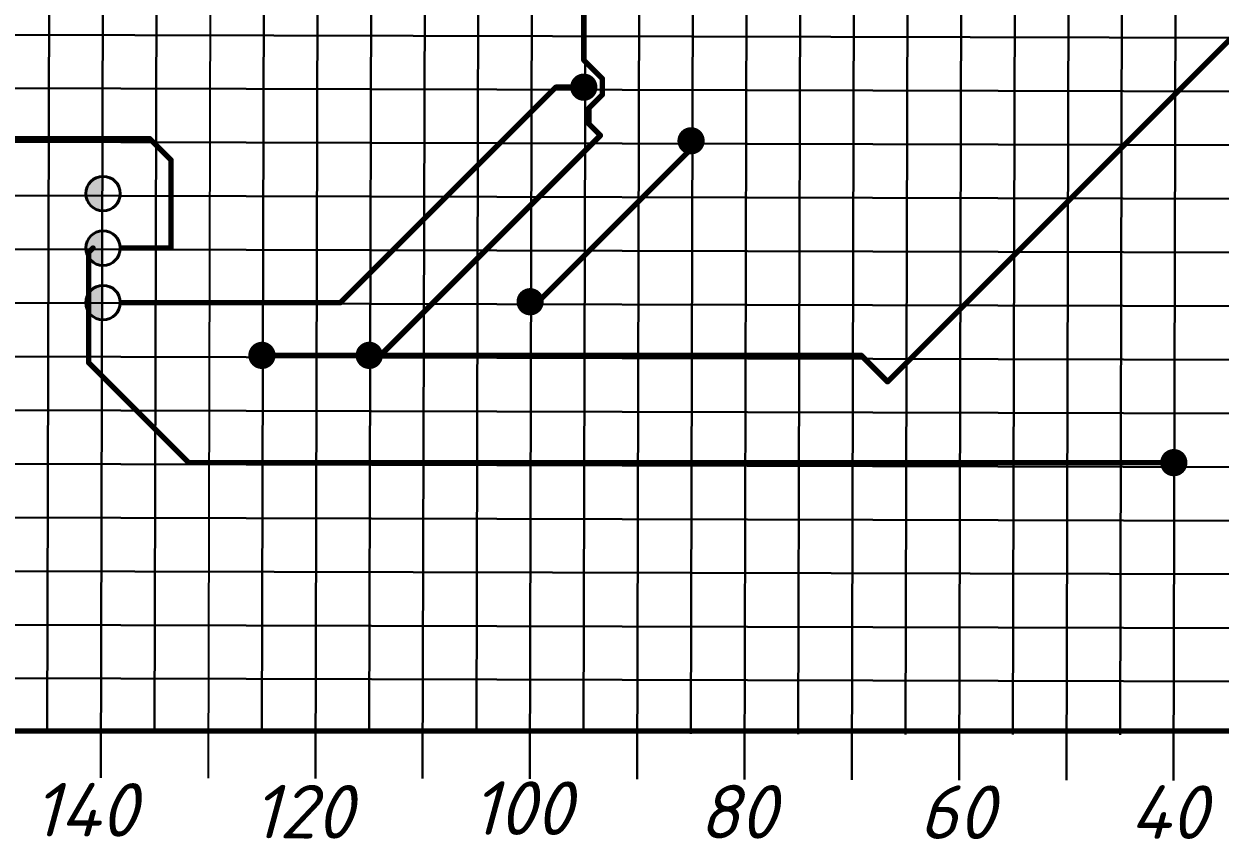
# Model space of a CAD drawing. Header units: millimetres. Extents: x -1529 to 2898, y -1337 to 2183.
# Drawn here: x 1731.9 to 1871.2, y -1061.7 to -966.7 of the extents above; entities that cross this region are included whole.
import ezdxf

# ---------------------------------------------------------------- set-up
doc = ezdxf.new("R2010")
doc.units = ezdxf.units.MM
doc.layers.get('0').update_dxf_attribs({"lineweight": 40})
doc.layers.add('2-тонкие', color=141, linetype='Continuous', lineweight=30)
doc.layers.add('TopOverlay', color=2, linetype='Continuous')
doc.styles.add('стиль1', font='isocpeui.ttf')

msp = doc.modelspace()

# ---------------------------------------------------------------- hatches: boundary and pattern name
at = {"layer": '2-тонкие', "true_color": 0xffffff}
h = msp.add_hatch(color=7, dxfattribs=at)
h.dxf.hatch_style = 1
h.paths.add_polyline_path([(1740.994, -984.442, 0.4007649), (1739.075, -986.451, 0.0138001), (1739.078, -986.562), (1740.988, -986.567)])
h = msp.add_hatch(color=7, dxfattribs=at)
h.dxf.hatch_style = 1
h.paths.add_polyline_path([(1740.988, -986.567), (1739.078, -986.562, 0.3833407), (1740.983, -988.46)])
h = msp.add_hatch(color=7, dxfattribs=at)
h.dxf.hatch_style = 1
h.paths.add_polyline_path([(1740.994, -990.792, 0.4007649), (1739.075, -992.801, 0.0138001), (1739.078, -992.912), (1740.988, -992.917)])
h = msp.add_hatch(color=7, dxfattribs=at)
h.dxf.hatch_style = 1
h.paths.add_polyline_path([(1740.988, -992.917), (1739.078, -992.912, 0.3833407), (1740.983, -994.81)])
h = msp.add_hatch(color=7, dxfattribs=at)
h.dxf.hatch_style = 1
h.paths.add_polyline_path([(1740.994, -997.142, 0.4007649), (1739.075, -999.151, 0.0138001), (1739.078, -999.262), (1740.988, -999.267)])
h = msp.add_hatch(color=7, dxfattribs=at)
h.dxf.hatch_style = 1
h.paths.add_polyline_path([(1740.988, -999.267), (1739.078, -999.262, 0.3833407), (1740.983, -1001.16)])

# ---------------------------------------------------------------- linework, layer by layer
at = {"color": 0, "lineweight": 70}
msp.add_line((1672.105, -1049.051), (1915.855, -1049.051), dxfattribs=at)
at = {"color": 0}
for centre in [(1741.087, -986.451), (1741.087, -992.801), (1741.087, -999.151)]:
    msp.add_circle(centre, 2.011, dxfattribs=at)
at = {"layer": '2-тонкие', "color": 0}
for p, q in [((1734.588, -1049.198), (1735.24, -799.051)), ((1741.497, -799.051), (1740.831, -1054.523)), ((1747.088, -1049.23), (1747.741, -799.051)), ((1759.588, -1049.263), (1760.241, -799.051)), ((1766.498, -799.051), (1765.831, -1054.589)), ((1772.741, -799.051), (1772.088, -1049.296)), ((1778.331, -1054.621), (1778.998, -799.051)), ((1785.241, -799.051), (1784.588, -1049.328)), ((1790.831, -1054.654), (1791.498, -799.051)), ((1797.741, -799.051), (1797.088, -1049.361)), ((1803.331, -1054.686), (1803.998, -799.051)), ((1810.241, -799.051), (1809.588, -1049.393)), ((1816.498, -799.051), (1815.831, -1054.719)), ((1822.088, -1049.426), (1822.741, -799.051)), ((1828.998, -799.051), (1828.331, -1054.751)), ((1834.588, -1049.458), (1835.241, -799.051)), ((1841.498, -799.051), (1840.831, -1054.784)), ((1847.088, -1049.491), (1847.741, -799.051)), ((1853.998, -799.051), (1853.331, -1054.817)), ((1860.241, -799.051), (1859.588, -1049.524)), ((1865.831, -1054.849), (1866.498, -799.051)), ((1672.105, -967.785), (1915.855, -968.42)), ((1921.033, -974.684), (1672.105, -974.035)), ((1915.855, -980.92), (1672.105, -980.285)), ((1672.105, -986.535), (1921.001, -987.184)), ((1915.855, -993.42), (1672.105, -992.785)), ((1672.105, -999.035), (1920.968, -999.684)), ((1915.855, -1005.92), (1672.105, -1005.285)), ((1920.936, -1012.183), (1672.105, -1011.535)), ((1672.105, -1017.785), (1915.855, -1018.42)), ((1920.903, -1024.683), (1672.105, -1024.035)), ((1672.129, -1030.285), (1915.855, -1030.92)), ((1903.377, -1037.161), (1684.594, -1036.567)), ((1915.846, -1043.42), (1672.097, -1042.785))]:
    msp.add_line(p, q, dxfattribs=at)
at = {"layer": 'TopOverlay', "color": 0}
msp.add_line((1753.997, -799.051), (1753.331, -1054.556), dxfattribs=at)
for points, const_width in [([(1797.105, -970.881), (1797.105, -936.551)], 0.635), ([(1898.074, -942.801), (1832.502, -1008.373)], 0.635), ([(1799.26, -973.036), (1797.105, -970.881)], 0.635), ([(1799.26, -974.944), (1799.26, -973.036)], 0.635), ([(1793.862, -974.051), (1768.762, -999.151)], 0.635), ([(1797.105, -974.051), (1793.862, -974.051)], 0.635), ([(1796.787, -973.734), (1796.47, -973.734)], 0.127), ([(1796.787, -974.051), (1796.47, -973.734)], 0.127), ([(1796.787, -974.051), (1796.47, -974.369)], 0.127), ([(1797.105, -973.416), (1796.787, -973.734)], 0.127), ([(1797.422, -973.734), (1797.105, -973.416)], 0.127), ([(1797.74, -973.734), (1797.422, -974.051)], 0.127), ([(1797.74, -973.734), (1797.422, -973.734)], 0.127), ([(1797.74, -974.369), (1797.422, -974.051)], 0.127), ([(1796.787, -974.369), (1796.47, -974.369)], 0.127), ([(1797.105, -974.686), (1796.787, -974.369)], 0.127), ([(1797.422, -974.369), (1797.105, -974.686)], 0.127), ([(1797.74, -974.369), (1797.422, -974.369)], 0.127), ([(1799.26, -974.944), (1797.7, -976.504)], 0.635), ([(1797.7, -978.338), (1797.7, -976.504)], 0.635), ([(1799.037, -979.675), (1797.7, -978.338)], 0.635), ([(1746.523, -980.052), (1692.167, -980.052)], 0.635), ([(1748.999, -982.529), (1746.523, -980.052)], 0.635), ([(1799.037, -979.675), (1773.411, -1005.301)], 0.635), ([(1809.605, -979.666), (1809.287, -979.984)], 0.127), ([(1809.922, -979.984), (1809.605, -979.666)], 0.127), ([(1809.605, -981.232), (1791.786, -999.051)], 0.635), ([(1809.287, -979.984), (1808.97, -979.984)], 0.127), ([(1809.287, -980.301), (1808.97, -979.984)], 0.127), ([(1809.287, -980.301), (1808.97, -980.619)], 0.127), ([(1809.287, -980.619), (1808.97, -980.619)], 0.127), ([(1809.605, -980.936), (1809.287, -980.619)], 0.127), ([(1809.605, -981.232), (1809.605, -980.301)], 0.635), ([(1809.922, -980.619), (1809.605, -980.936)], 0.127), ([(1810.24, -979.984), (1809.922, -980.301)], 0.127), ([(1810.24, -979.984), (1809.922, -979.984)], 0.127), ([(1810.24, -980.619), (1809.922, -980.301)], 0.127), ([(1810.24, -980.619), (1809.922, -980.619)], 0.127), ([(1748.999, -992.801), (1748.999, -982.529)], 0.635), ([(1739.919, -992.801), (1739.411, -993.309)], 0.635), ([(1739.411, -1006.151), (1739.411, -993.309)], 0.635), ([(1749.158, -992.801), (1743.098, -992.801)], 0.635), ([(1768.762, -999.151), (1743.098, -999.151)], 0.635), ([(1790.537, -998.734), (1790.22, -998.734)], 0.127), ([(1790.537, -999.051), (1790.22, -998.734)], 0.127), ([(1790.537, -999.051), (1790.22, -999.369)], 0.127), ([(1790.537, -999.369), (1790.22, -999.369)], 0.127), ([(1790.855, -998.416), (1790.537, -998.734)], 0.127), ([(1790.855, -999.686), (1790.537, -999.369)], 0.127), ([(1791.786, -999.051), (1790.855, -999.051)], 0.635), ([(1791.172, -998.734), (1790.855, -998.416)], 0.127), ([(1791.172, -999.369), (1790.855, -999.686)], 0.127), ([(1791.49, -998.734), (1791.172, -999.051)], 0.127), ([(1791.49, -998.734), (1791.172, -998.734)], 0.127), ([(1791.49, -999.369), (1791.172, -999.051)], 0.127), ([(1791.49, -999.369), (1791.172, -999.369)], 0.127), ([(1759.605, -1004.666), (1759.287, -1004.984)], 0.127), ([(1759.922, -1004.984), (1759.605, -1004.666)], 0.127), ([(1772.105, -1004.666), (1771.787, -1004.984)], 0.127), ([(1772.422, -1004.984), (1772.105, -1004.666)], 0.127), ([(1751.061, -1017.801), (1739.411, -1006.151)], 0.635), ([(1759.287, -1004.984), (1758.97, -1004.984)], 0.127), ([(1759.287, -1005.301), (1758.97, -1004.984)], 0.127), ([(1759.287, -1005.301), (1758.97, -1005.619)], 0.127), ([(1759.287, -1005.619), (1758.97, -1005.619)], 0.127), ([(1759.605, -1005.936), (1759.287, -1005.619)], 0.127), ([(1772.105, -1005.301), (1759.605, -1005.301)], 0.635), ([(1759.922, -1005.619), (1759.605, -1005.936)], 0.127), ([(1760.24, -1004.984), (1759.922, -1005.301)], 0.127), ([(1760.24, -1004.984), (1759.922, -1004.984)], 0.127), ([(1760.24, -1005.619), (1759.922, -1005.301)], 0.127), ([(1760.24, -1005.619), (1759.922, -1005.619)], 0.127), ([(1771.787, -1004.984), (1771.47, -1004.984)], 0.127), ([(1771.787, -1005.301), (1771.47, -1004.984)], 0.127), ([(1771.787, -1005.301), (1771.47, -1005.619)], 0.127), ([(1771.787, -1005.619), (1771.47, -1005.619)], 0.127), ([(1772.105, -1005.936), (1771.787, -1005.619)], 0.127), ([(1773.411, -1005.301), (1772.105, -1005.301)], 0.635), ([(1772.422, -1005.619), (1772.105, -1005.936)], 0.127), ([(1772.74, -1004.984), (1772.422, -1005.301)], 0.127), ([(1772.74, -1004.984), (1772.422, -1004.984)], 0.127), ([(1772.74, -1005.619), (1772.422, -1005.301)], 0.127), ([(1772.74, -1005.619), (1772.422, -1005.619)], 0.127), ([(1829.43, -1005.301), (1773.411, -1005.301)], 0.635), ([(1832.502, -1008.373), (1829.43, -1005.301)], 0.635), ([(1865.537, -1017.484), (1865.22, -1017.484)], 0.127), ([(1865.537, -1017.801), (1865.22, -1017.484)], 0.127), ([(1865.855, -1017.166), (1865.537, -1017.484)], 0.127), ([(1866.172, -1017.484), (1865.855, -1017.166)], 0.127), ([(1866.49, -1017.484), (1866.172, -1017.801)], 0.127), ([(1866.49, -1017.484), (1866.172, -1017.484)], 0.127), ([(1865.855, -1017.801), (1751.061, -1017.801)], 0.635), ([(1865.537, -1017.801), (1865.22, -1018.119)], 0.127), ([(1865.537, -1018.119), (1865.22, -1018.119)], 0.127), ([(1865.855, -1018.436), (1865.537, -1018.119)], 0.127), ([(1866.172, -1018.119), (1865.855, -1018.436)], 0.127), ([(1866.49, -1018.119), (1866.172, -1017.801)], 0.127), ([(1866.49, -1018.119), (1866.172, -1018.119)], 0.127)]:
    msp.add_lwpolyline(points, dxfattribs=dict(at, const_width=const_width))
for points, const_width in [([(1797.264, -970.881, -1), (1796.946, -970.881, -1)], 0.318), ([(1797.264, -970.881, -1), (1796.946, -970.881, -1)], 0.318), ([(1797.899, -974.051, -1), (1796.311, -974.051, -1)], 1.587), ([(1799.419, -973.036, -1), (1799.101, -973.036, -1)], 0.318), ([(1799.419, -973.036, -1), (1799.101, -973.036, -1)], 0.318), ([(1794.021, -974.051, -1), (1793.704, -974.051, -1)], 0.318), ([(1794.021, -974.051, -1), (1793.704, -974.051, -1)], 0.318), ([(1797.549, -974.051, -1), (1796.66, -974.051, -1)], 0.889), ([(1796.502, -973.734, -1), (1796.438, -973.734, -1)], 0.0635), ([(1796.502, -973.734, -1), (1796.438, -973.734, -1)], 0.0635), ([(1796.819, -973.734, -1), (1796.756, -973.734, -1)], 0.0635), ([(1796.819, -973.734, -1), (1796.756, -973.734, -1)], 0.0635), ([(1796.819, -974.051, -1), (1796.756, -974.051, -1)], 0.0635), ([(1796.819, -974.051, -1), (1796.756, -974.051, -1)], 0.0635), ([(1797.264, -974.051, -1), (1796.946, -974.051, -1)], 0.318), ([(1797.137, -973.416, -1), (1797.073, -973.416, -1)], 0.0635), ([(1797.137, -973.416, -1), (1797.073, -973.416, -1)], 0.0635), ([(1797.454, -973.734, -1), (1797.391, -973.734, -1)], 0.0635), ([(1797.454, -973.734, -1), (1797.391, -973.734, -1)], 0.0635), ([(1797.454, -974.051, -1), (1797.391, -974.051, -1)], 0.0635), ([(1797.454, -974.051, -1), (1797.391, -974.051, -1)], 0.0635), ([(1797.772, -973.734, -1), (1797.708, -973.734, -1)], 0.0635), ([(1797.772, -973.734, -1), (1797.708, -973.734, -1)], 0.0635), ([(1796.502, -974.369, -1), (1796.438, -974.369, -1)], 0.0635), ([(1796.502, -974.369, -1), (1796.438, -974.369, -1)], 0.0635), ([(1796.819, -974.369, -1), (1796.756, -974.369, -1)], 0.0635), ([(1796.819, -974.369, -1), (1796.756, -974.369, -1)], 0.0635), ([(1797.137, -974.686, -1), (1797.073, -974.686, -1)], 0.0635), ([(1797.137, -974.686, -1), (1797.073, -974.686, -1)], 0.0635), ([(1797.454, -974.369, -1), (1797.391, -974.369, -1)], 0.0635), ([(1797.454, -974.369, -1), (1797.391, -974.369, -1)], 0.0635), ([(1797.772, -974.369, -1), (1797.708, -974.369, -1)], 0.0635), ([(1797.772, -974.369, -1), (1797.708, -974.369, -1)], 0.0635), ([(1799.419, -974.944, -1), (1799.101, -974.944, -1)], 0.318), ([(1799.419, -974.944, -1), (1799.101, -974.944, -1)], 0.318), ([(1797.859, -976.504, -1), (1797.541, -976.504, -1)], 0.318), ([(1797.859, -976.504, -1), (1797.541, -976.504, -1)], 0.318), ([(1797.859, -978.338, -1), (1797.541, -978.338, -1)], 0.318), ([(1797.859, -978.338, -1), (1797.541, -978.338, -1)], 0.318), ([(1746.682, -980.052, -1), (1746.364, -980.052, -1)], 0.318), ([(1746.682, -980.052, -1), (1746.364, -980.052, -1)], 0.318), ([(1799.196, -979.675, -1), (1798.879, -979.675, -1)], 0.318), ([(1799.196, -979.675, -1), (1798.879, -979.675, -1)], 0.318), ([(1810.399, -980.301, -1), (1808.811, -980.301, -1)], 1.587), ([(1810.049, -980.301, -1), (1809.16, -980.301, -1)], 0.889), ([(1809.637, -979.666, -1), (1809.573, -979.666, -1)], 0.0635), ([(1809.637, -979.666, -1), (1809.573, -979.666, -1)], 0.0635), ([(1809.002, -979.984, -1), (1808.938, -979.984, -1)], 0.0635), ([(1809.002, -979.984, -1), (1808.938, -979.984, -1)], 0.0635), ([(1809.002, -980.619, -1), (1808.938, -980.619, -1)], 0.0635), ([(1809.002, -980.619, -1), (1808.938, -980.619, -1)], 0.0635), ([(1809.319, -979.984, -1), (1809.256, -979.984, -1)], 0.0635), ([(1809.319, -979.984, -1), (1809.256, -979.984, -1)], 0.0635), ([(1809.319, -980.301, -1), (1809.256, -980.301, -1)], 0.0635), ([(1809.319, -980.301, -1), (1809.256, -980.301, -1)], 0.0635), ([(1809.319, -980.619, -1), (1809.256, -980.619, -1)], 0.0635), ([(1809.319, -980.619, -1), (1809.256, -980.619, -1)], 0.0635), ([(1809.764, -980.301, -1), (1809.446, -980.301, -1)], 0.318), ([(1809.764, -981.232, -1), (1809.446, -981.232, -1)], 0.318), ([(1809.764, -981.232, -1), (1809.446, -981.232, -1)], 0.318), ([(1809.637, -980.936, -1), (1809.573, -980.936, -1)], 0.0635), ([(1809.637, -980.936, -1), (1809.573, -980.936, -1)], 0.0635), ([(1809.954, -979.984, -1), (1809.891, -979.984, -1)], 0.0635), ([(1809.954, -979.984, -1), (1809.891, -979.984, -1)], 0.0635), ([(1809.954, -980.301, -1), (1809.891, -980.301, -1)], 0.0635), ([(1809.954, -980.301, -1), (1809.891, -980.301, -1)], 0.0635), ([(1809.954, -980.619, -1), (1809.891, -980.619, -1)], 0.0635), ([(1809.954, -980.619, -1), (1809.891, -980.619, -1)], 0.0635), ([(1810.272, -979.984, -1), (1810.208, -979.984, -1)], 0.0635), ([(1810.272, -979.984, -1), (1810.208, -979.984, -1)], 0.0635), ([(1810.272, -980.619, -1), (1810.208, -980.619, -1)], 0.0635), ([(1810.272, -980.619, -1), (1810.208, -980.619, -1)], 0.0635), ([(1749.158, -982.529, -1), (1748.841, -982.529, -1)], 0.318), ([(1749.158, -982.529, -1), (1748.841, -982.529, -1)], 0.318), ([(1739.57, -993.309, -1), (1739.252, -993.309, -1)], 0.318), ([(1739.57, -993.309, -1), (1739.252, -993.309, -1)], 0.318), ([(1740.078, -992.801, -1), (1739.76, -992.801, -1)], 0.318), ([(1740.078, -992.801, -1), (1739.76, -992.801, -1)], 0.318), ([(1749.158, -992.801, -1), (1748.841, -992.801, -1)], 0.318), ([(1749.158, -992.801, -1), (1748.841, -992.801, -1)], 0.318), ([(1791.649, -999.051, -1), (1790.061, -999.051, -1)], 1.587), ([(1744.389, -999.151, -1), (1744.071, -999.151, -1)], 0.318), ([(1768.921, -999.151, -1), (1768.604, -999.151, -1)], 0.318), ([(1768.921, -999.151, -1), (1768.604, -999.151, -1)], 0.318), ([(1791.299, -999.051, -1), (1790.41, -999.051, -1)], 0.889), ([(1790.252, -998.734, -1), (1790.188, -998.734, -1)], 0.0635), ([(1790.252, -998.734, -1), (1790.188, -998.734, -1)], 0.0635), ([(1790.252, -999.369, -1), (1790.188, -999.369, -1)], 0.0635), ([(1790.252, -999.369, -1), (1790.188, -999.369, -1)], 0.0635), ([(1790.569, -998.734, -1), (1790.506, -998.734, -1)], 0.0635), ([(1790.569, -998.734, -1), (1790.506, -998.734, -1)], 0.0635), ([(1790.569, -999.051, -1), (1790.506, -999.051, -1)], 0.0635), ([(1790.569, -999.051, -1), (1790.506, -999.051, -1)], 0.0635), ([(1790.569, -999.369, -1), (1790.506, -999.369, -1)], 0.0635), ([(1790.569, -999.369, -1), (1790.506, -999.369, -1)], 0.0635), ([(1791.014, -999.051, -1), (1790.696, -999.051, -1)], 0.318), ([(1790.887, -998.416, -1), (1790.823, -998.416, -1)], 0.0635), ([(1790.887, -998.416, -1), (1790.823, -998.416, -1)], 0.0635), ([(1791.204, -998.734, -1), (1791.141, -998.734, -1)], 0.0635), ([(1791.204, -998.734, -1), (1791.141, -998.734, -1)], 0.0635), ([(1791.204, -999.051, -1), (1791.141, -999.051, -1)], 0.0635), ([(1791.204, -999.051, -1), (1791.141, -999.051, -1)], 0.0635), ([(1791.204, -999.369, -1), (1791.141, -999.369, -1)], 0.0635), ([(1791.204, -999.369, -1), (1791.141, -999.369, -1)], 0.0635), ([(1791.522, -998.734, -1), (1791.458, -998.734, -1)], 0.0635), ([(1791.522, -998.734, -1), (1791.458, -998.734, -1)], 0.0635), ([(1791.522, -999.369, -1), (1791.458, -999.369, -1)], 0.0635), ([(1791.522, -999.369, -1), (1791.458, -999.369, -1)], 0.0635), ([(1791.945, -999.051, -1), (1791.627, -999.051, -1)], 0.318), ([(1791.945, -999.051, -1), (1791.627, -999.051, -1)], 0.318), ([(1790.887, -999.686, -1), (1790.823, -999.686, -1)], 0.0635), ([(1790.887, -999.686, -1), (1790.823, -999.686, -1)], 0.0635), ([(1760.399, -1005.301, -1), (1758.811, -1005.301, -1)], 1.587), ([(1760.049, -1005.301, -1), (1759.16, -1005.301, -1)], 0.889), ([(1759.637, -1004.666, -1), (1759.573, -1004.666, -1)], 0.0635), ([(1759.637, -1004.666, -1), (1759.573, -1004.666, -1)], 0.0635), ([(1772.899, -1005.301, -1), (1771.311, -1005.301, -1)], 1.587), ([(1772.549, -1005.301, -1), (1771.66, -1005.301, -1)], 0.889), ([(1772.137, -1004.666, -1), (1772.073, -1004.666, -1)], 0.0635), ([(1772.137, -1004.666, -1), (1772.073, -1004.666, -1)], 0.0635), ([(1739.57, -1006.151, -1), (1739.252, -1006.151, -1)], 0.318), ([(1739.57, -1006.151, -1), (1739.252, -1006.151, -1)], 0.318), ([(1759.002, -1004.984, -1), (1758.938, -1004.984, -1)], 0.0635), ([(1759.002, -1004.984, -1), (1758.938, -1004.984, -1)], 0.0635), ([(1759.002, -1005.619, -1), (1758.938, -1005.619, -1)], 0.0635), ([(1759.002, -1005.619, -1), (1758.938, -1005.619, -1)], 0.0635), ([(1759.319, -1004.984, -1), (1759.256, -1004.984, -1)], 0.0635), ([(1759.319, -1004.984, -1), (1759.256, -1004.984, -1)], 0.0635), ([(1759.319, -1005.301, -1), (1759.256, -1005.301, -1)], 0.0635), ([(1759.319, -1005.301, -1), (1759.256, -1005.301, -1)], 0.0635), ([(1759.319, -1005.619, -1), (1759.256, -1005.619, -1)], 0.0635), ([(1759.319, -1005.619, -1), (1759.256, -1005.619, -1)], 0.0635), ([(1759.764, -1005.301, -1), (1759.446, -1005.301, -1)], 0.318), ([(1759.637, -1005.936, -1), (1759.573, -1005.936, -1)], 0.0635), ([(1759.637, -1005.936, -1), (1759.573, -1005.936, -1)], 0.0635), ([(1759.954, -1004.984, -1), (1759.891, -1004.984, -1)], 0.0635), ([(1759.954, -1004.984, -1), (1759.891, -1004.984, -1)], 0.0635), ([(1759.954, -1005.301, -1), (1759.891, -1005.301, -1)], 0.0635), ([(1759.954, -1005.301, -1), (1759.891, -1005.301, -1)], 0.0635), ([(1759.954, -1005.619, -1), (1759.891, -1005.619, -1)], 0.0635), ([(1759.954, -1005.619, -1), (1759.891, -1005.619, -1)], 0.0635), ([(1760.272, -1004.984, -1), (1760.208, -1004.984, -1)], 0.0635), ([(1760.272, -1004.984, -1), (1760.208, -1004.984, -1)], 0.0635), ([(1760.272, -1005.619, -1), (1760.208, -1005.619, -1)], 0.0635), ([(1760.272, -1005.619, -1), (1760.208, -1005.619, -1)], 0.0635), ([(1771.502, -1004.984, -1), (1771.438, -1004.984, -1)], 0.0635), ([(1771.502, -1004.984, -1), (1771.438, -1004.984, -1)], 0.0635), ([(1771.502, -1005.619, -1), (1771.438, -1005.619, -1)], 0.0635), ([(1771.502, -1005.619, -1), (1771.438, -1005.619, -1)], 0.0635), ([(1771.819, -1004.984, -1), (1771.756, -1004.984, -1)], 0.0635), ([(1771.819, -1004.984, -1), (1771.756, -1004.984, -1)], 0.0635), ([(1771.819, -1005.301, -1), (1771.756, -1005.301, -1)], 0.0635), ([(1771.819, -1005.301, -1), (1771.756, -1005.301, -1)], 0.0635), ([(1771.819, -1005.619, -1), (1771.756, -1005.619, -1)], 0.0635), ([(1771.819, -1005.619, -1), (1771.756, -1005.619, -1)], 0.0635), ([(1772.264, -1005.301, -1), (1771.946, -1005.301, -1)], 0.318), ([(1772.264, -1005.301, -1), (1771.946, -1005.301, -1)], 0.318), ([(1772.137, -1005.936, -1), (1772.073, -1005.936, -1)], 0.0635), ([(1772.137, -1005.936, -1), (1772.073, -1005.936, -1)], 0.0635), ([(1772.454, -1004.984, -1), (1772.391, -1004.984, -1)], 0.0635), ([(1772.454, -1004.984, -1), (1772.391, -1004.984, -1)], 0.0635), ([(1772.454, -1005.301, -1), (1772.391, -1005.301, -1)], 0.0635), ([(1772.454, -1005.301, -1), (1772.391, -1005.301, -1)], 0.0635), ([(1772.454, -1005.619, -1), (1772.391, -1005.619, -1)], 0.0635), ([(1772.454, -1005.619, -1), (1772.391, -1005.619, -1)], 0.0635), ([(1772.772, -1004.984, -1), (1772.708, -1004.984, -1)], 0.0635), ([(1772.772, -1004.984, -1), (1772.708, -1004.984, -1)], 0.0635), ([(1772.772, -1005.619, -1), (1772.708, -1005.619, -1)], 0.0635), ([(1772.772, -1005.619, -1), (1772.708, -1005.619, -1)], 0.0635), ([(1773.57, -1005.301, -1), (1773.253, -1005.301, -1)], 0.318), ([(1773.57, -1005.301, -1), (1773.253, -1005.301, -1)], 0.318), ([(1773.57, -1005.301, -1), (1773.253, -1005.301, -1)], 0.318), ([(1829.589, -1005.301, -1), (1829.271, -1005.301, -1)], 0.318), ([(1829.589, -1005.301, -1), (1829.271, -1005.301, -1)], 0.318), ([(1832.661, -1008.373, -1), (1832.343, -1008.373, -1)], 0.318), ([(1832.661, -1008.373, -1), (1832.343, -1008.373, -1)], 0.318), ([(1866.649, -1017.801, -1), (1865.061, -1017.801, -1)], 1.587), ([(1866.299, -1017.801, -1), (1865.41, -1017.801, -1)], 0.889), ([(1865.252, -1017.484, -1), (1865.188, -1017.484, -1)], 0.0635), ([(1865.252, -1017.484, -1), (1865.188, -1017.484, -1)], 0.0635), ([(1865.569, -1017.484, -1), (1865.506, -1017.484, -1)], 0.0635), ([(1865.569, -1017.484, -1), (1865.506, -1017.484, -1)], 0.0635), ([(1865.887, -1017.166, -1), (1865.823, -1017.166, -1)], 0.0635), ([(1865.887, -1017.166, -1), (1865.823, -1017.166, -1)], 0.0635), ([(1866.204, -1017.484, -1), (1866.141, -1017.484, -1)], 0.0635), ([(1866.204, -1017.484, -1), (1866.141, -1017.484, -1)], 0.0635), ([(1866.522, -1017.484, -1), (1866.458, -1017.484, -1)], 0.0635), ([(1866.522, -1017.484, -1), (1866.458, -1017.484, -1)], 0.0635), ([(1751.22, -1017.801, -1), (1750.903, -1017.801, -1)], 0.318), ([(1751.22, -1017.801, -1), (1750.903, -1017.801, -1)], 0.318), ([(1865.252, -1018.119, -1), (1865.188, -1018.119, -1)], 0.0635), ([(1865.252, -1018.119, -1), (1865.188, -1018.119, -1)], 0.0635), ([(1865.569, -1017.801, -1), (1865.506, -1017.801, -1)], 0.0635), ([(1865.569, -1017.801, -1), (1865.506, -1017.801, -1)], 0.0635), ([(1865.569, -1018.119, -1), (1865.506, -1018.119, -1)], 0.0635), ([(1865.569, -1018.119, -1), (1865.506, -1018.119, -1)], 0.0635), ([(1866.014, -1017.801, -1), (1865.696, -1017.801, -1)], 0.318), ([(1865.887, -1018.436, -1), (1865.823, -1018.436, -1)], 0.0635), ([(1865.887, -1018.436, -1), (1865.823, -1018.436, -1)], 0.0635), ([(1866.204, -1017.801, -1), (1866.141, -1017.801, -1)], 0.0635), ([(1866.204, -1017.801, -1), (1866.141, -1017.801, -1)], 0.0635), ([(1866.204, -1018.119, -1), (1866.141, -1018.119, -1)], 0.0635), ([(1866.204, -1018.119, -1), (1866.141, -1018.119, -1)], 0.0635), ([(1866.522, -1018.119, -1), (1866.458, -1018.119, -1)], 0.0635), ([(1866.522, -1018.119, -1), (1866.458, -1018.119, -1)], 0.0635)]:
    msp.add_lwpolyline(points, format="xyb", close=True, dxfattribs=dict(at, const_width=const_width))

# ---------------------------------------------------------------- texts
at = {"layer": 'TopOverlay', "color": 0, "char_height": 6.25, "attachment_point": 9, "rotation": 359.85064, "style": 'стиль1'}
for s, heights, insert in [('100', [0], (1795.706, -1061.196)), ('140', [0], (1745.008, -1061.387)), ('120', [0], (1770.146, -1061.61)), ('80', [6.25], (1819.5, -1061.613)), ('60', [0], (1844.934, -1061.666)), ('40', [0], (1869.709, -1061.656))]:
    msp.add_mtext_dynamic_manual_height_columns(s, width=6.85331, gutter_width=20, heights=heights, dxfattribs=dict(at, insert=insert))

doc.saveas('drawing.dxf')
